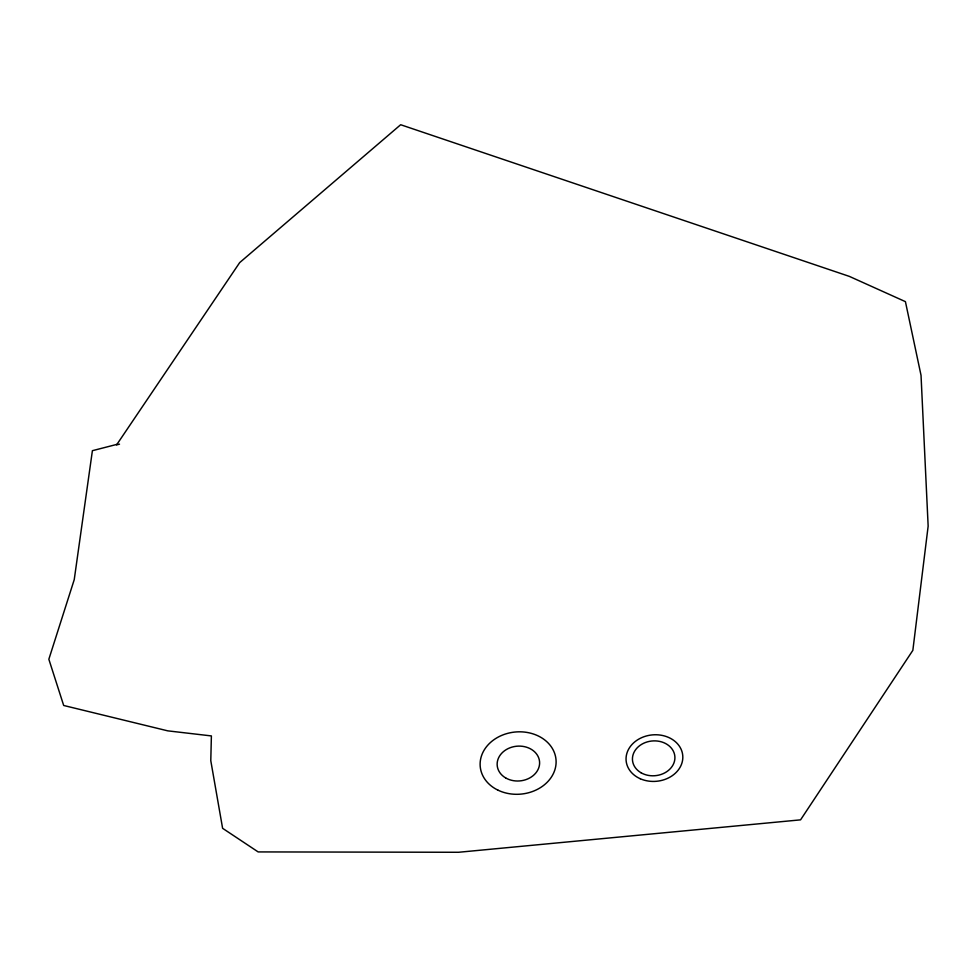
<?xml version="1.0" encoding="UTF-8"?>
<svg xmlns="http://www.w3.org/2000/svg" width="977" height="977" viewBox="0 0 977 977"><rect width="100%" height="100%" fill="white"/><g stroke="black" fill="none" stroke-linecap="round" stroke-linejoin="round"><path stroke-width="1.47" d="M116.874 444.388L92.4 450.69L74.24 579.63L48.85 659.243L63.688 705.479L167.739 730.845L211.386 735.925L210.788 760.692L222.609 828.313L258.148 851.92L458.567 852.274L800.566 819.85L912.848 650.352L928.15 526.127L921.03 375.315L905.423 301.649L849.367 276.393L400.668 124.726L239.683 262.605L116.568 444.926L119.512 444.156M497.879 790.112A38.054 31.179 -5.4 0 0 556.084 763.061A38.054 31.179 -5.4 0 0 500.358 735.999A38.054 31.179 -5.4 0 0 497.879 790.112M505.634 777.912A21.274 17.427 -5.4 0 0 539.463 764.991A21.274 17.427 -5.4 0 0 510.031 747.771A21.274 17.427 -5.4 0 0 505.634 777.912M640.24 778.73A28.431 23.289 -5.4 0 0 682.825 757.212A28.431 23.289 -5.4 0 0 640.24 738.331A28.431 23.289 -5.4 0 0 640.24 778.73M640.936 772.697A21.274 17.427 -5.4 0 0 674.765 759.764A21.274 17.427 -5.4 0 0 645.333 742.544A21.274 17.427 -5.4 0 0 640.936 772.697"/></g></svg>
